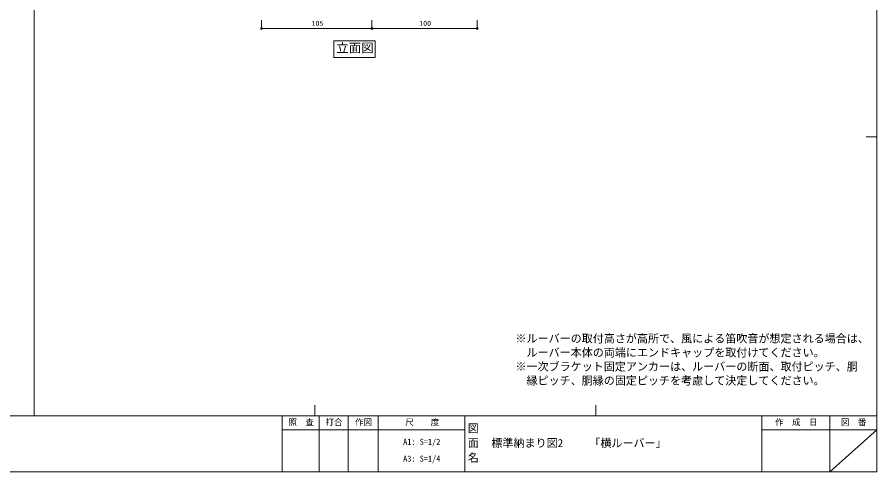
# Model space of a CAD drawing. Units: millimetres on the paper. Extents: x -401 to 401, y -279 to 279.
# Drawn here: x -8 to 400.7, y -278.7 to -62.5 of the extents above; entities that cross this region are included whole.
import ezdxf
from ezdxf.enums import TextEntityAlignment as Align

# ---------------------------------------------------------------- set-up
doc = ezdxf.new("R2010")
doc.units = ezdxf.units.MM
for name, color, linetype, lineweight in [('0-0_A-C01-補助線(非印刷)', 4, 'Continuous', 9), ('0-1_0-A01-枠A', 4, 'Continuous', 9), ('0-A_0', 1, 'Continuous', 9), ('1-1_0-A11-寸法_詳細', 5, 'Continuous', 9), ('1-2_A-B01-文字_タイトル室名', 2, 'Continuous', 9)]:
    doc.layers.add(name, color=color, linetype=linetype, lineweight=lineweight)
for name, color, linetype in [('0-2_0-A02-枠B', 6, 'Continuous'), ('0-3_0-A03-枠C', 2, 'Continuous'), ('1-4__1-0__3-6_', 7, 'Continuous')]:
    doc.layers.add(name, color=color, linetype=linetype)
doc.styles.add('ＭＳ ゴシック', font='')
doc.styles.get('ＭＳ ゴシック').set_extended_font_data('MS Gothic')

# ---------------------------------------------------------------- blocks, each defined once
blk = doc.blocks.new('_Dot')
at = {"layer": '0-A_0', "color": 7}
blk.add_line((-0.5, 0), (-1, 0), dxfattribs=at)
for radius in [0.5, 0.25]:
    blk.add_circle((0, 0), radius, dxfattribs=at)

msp = doc.modelspace()

# ---------------------------------------------------------------- linework, layer by layer
at = {"layer": '0-0_A-C01-補助線(非印刷)'}
for p, q in [((0, -252), (0, 278.667)), ((400.667, -119.333), (395.667, -119.333)), ((0, -252), (0, -247)), ((133.556, -252), (133.556, -247)), ((267.111, -252), (267.111, -247))]:
    msp.add_line(p, q, dxfattribs=at)
at = {"layer": '0-1_0-A01-枠A'}
for p, q in [((400.667, -278.667), (400.667, 278.667)), ((-400.667, -252), (345.987, -252)), ((117.985, -252), (117.985, -278.667)), ((135.596, -252), (135.596, -278.667)), ((149.341, -252), (149.341, -278.667)), ((163.635, -252), (163.635, -278.667)), ((204.873, -252), (204.873, -258.667)), ((345.987, -252), (345.987, -278.667)), ((345.987, -252), (400.667, -252)), ((378.282, -252), (378.282, -278.667)), ((-400.667, -278.667), (345.987, -278.667)), ((345.987, -278.667), (400.667, -278.667))]:
    msp.add_line(p, q, dxfattribs=at)
for points in [[(117.985, -258.667), (204.873, -258.667), (204.873, -278.667)], [(345.987, -258.667), (400.667, -258.667), (378.282, -278.667)]]:
    msp.add_lwpolyline(points, dxfattribs=at)
at = {"layer": '1-1_0-A11-寸法_詳細'}
for p, q in [((108.154, -63.835), (108.154, -67.835)), ((160.654, -63.835), (160.654, -67.835)), ((160.654, -63.835), (160.654, -67.835)), ((210.654, -63.835), (210.654, -67.835)), ((109.154, -67.835), (159.654, -67.835)), ((161.654, -67.835), (209.654, -67.835))]:
    msp.add_line(p, q, dxfattribs=at)
at = {"layer": '1-2_A-B01-文字_タイトル室名'}
msp.add_lwpolyline([(142.583, -73.653), (142.583, -81.714), (162.226, -81.714), (162.226, -73.653)], close=True, dxfattribs=at)

# ---------------------------------------------------------------- block references
at = {"layer": '1-1_0-A11-寸法_詳細', "rotation": 180}
for p in [(108.154, -67.835), (160.654, -67.835)]:
    msp.add_blockref('_Dot', p, dxfattribs=at)
at = {"layer": '1-1_0-A11-寸法_詳細'}
for p in [(160.654, -67.835), (210.654, -67.835)]:
    msp.add_blockref('_Dot', p, dxfattribs=at)

# ---------------------------------------------------------------- texts
at = {"layer": '0-2_0-A02-枠B', "style": 'ＭＳ ゴシック'}
for s, height, p in [('照\u3000査', 2.889, (120.943, -257.388)), ('打合', 2.889, (138.57, -257.388)), ('作図', 2.889, (152.59, -257.388)), ('尺\u3000\u3000度', 2.889, (176.457, -257.388)), ('作\u3000成\u3000日', 2.889, (352.292, -257.388)), ('図\u3000番', 2.889, (383.627, -257.388)), ('図', 3.849, (206.177, -261.073)), ('面', 3.849, (206.177, -268.073)), ('名', 3.849, (206.177, -275.073))]:
    msp.add_text(s, height=height, dxfattribs=at).set_placement(p, align=Align.BOTTOM_LEFT)
at = {"layer": '0-3_0-A03-枠C', "style": 'ＭＳ ゴシック'}
for s, height, p in [('A1: S=1/2', 2.889, (175.482, -266.722)), ('標準納まり図2', 3.849, (217.425, -268.073)), ('「横ルーバー」', 3.849, (263.963, -268.073)), ('A3: S=1/4', 2.889, (175.482, -274.722))]:
    msp.add_text(s, height=height, dxfattribs=at).set_placement(p, align=Align.BOTTOM_LEFT)
at = {"layer": '1-1_0-A11-寸法_詳細', "style": 'ＭＳ ゴシック'}
for s, p in [('105', (131.903, -67.297)), ('100', (183.121, -67.297))]:
    msp.add_text(s, height=2.405, dxfattribs=at).set_placement(p, align=Align.BOTTOM_LEFT)
at = {"layer": '1-2_A-B01-文字_タイトル室名', "style": 'ＭＳ ゴシック'}
msp.add_text('立面図', height=4.333, dxfattribs=at).set_placement((143.701, -80.538), align=Align.BOTTOM_LEFT)
at = {"layer": '1-4__1-0__3-6_', "style": 'ＭＳ ゴシック'}
for s, p in [('※ルーバーの取付高さが高所で、風による笛吹音が想定される場合は、', (228.877, -218.38)), ('\u3000ルーバー本体の両端にエンドキャップを取付けてください。', (228.877, -225.047)), ('※一次ブラケット固定アンカーは、ルーバーの断面、取付ピッチ、胴', (228.877, -231.713)), ('\u3000縁ピッチ、胴縁の固定ピッチを考慮して決定してください。', (228.877, -238.38))]:
    msp.add_text(s, height=3.849, dxfattribs=at).set_placement(p, align=Align.BOTTOM_LEFT)

doc.saveas('drawing.dxf')
